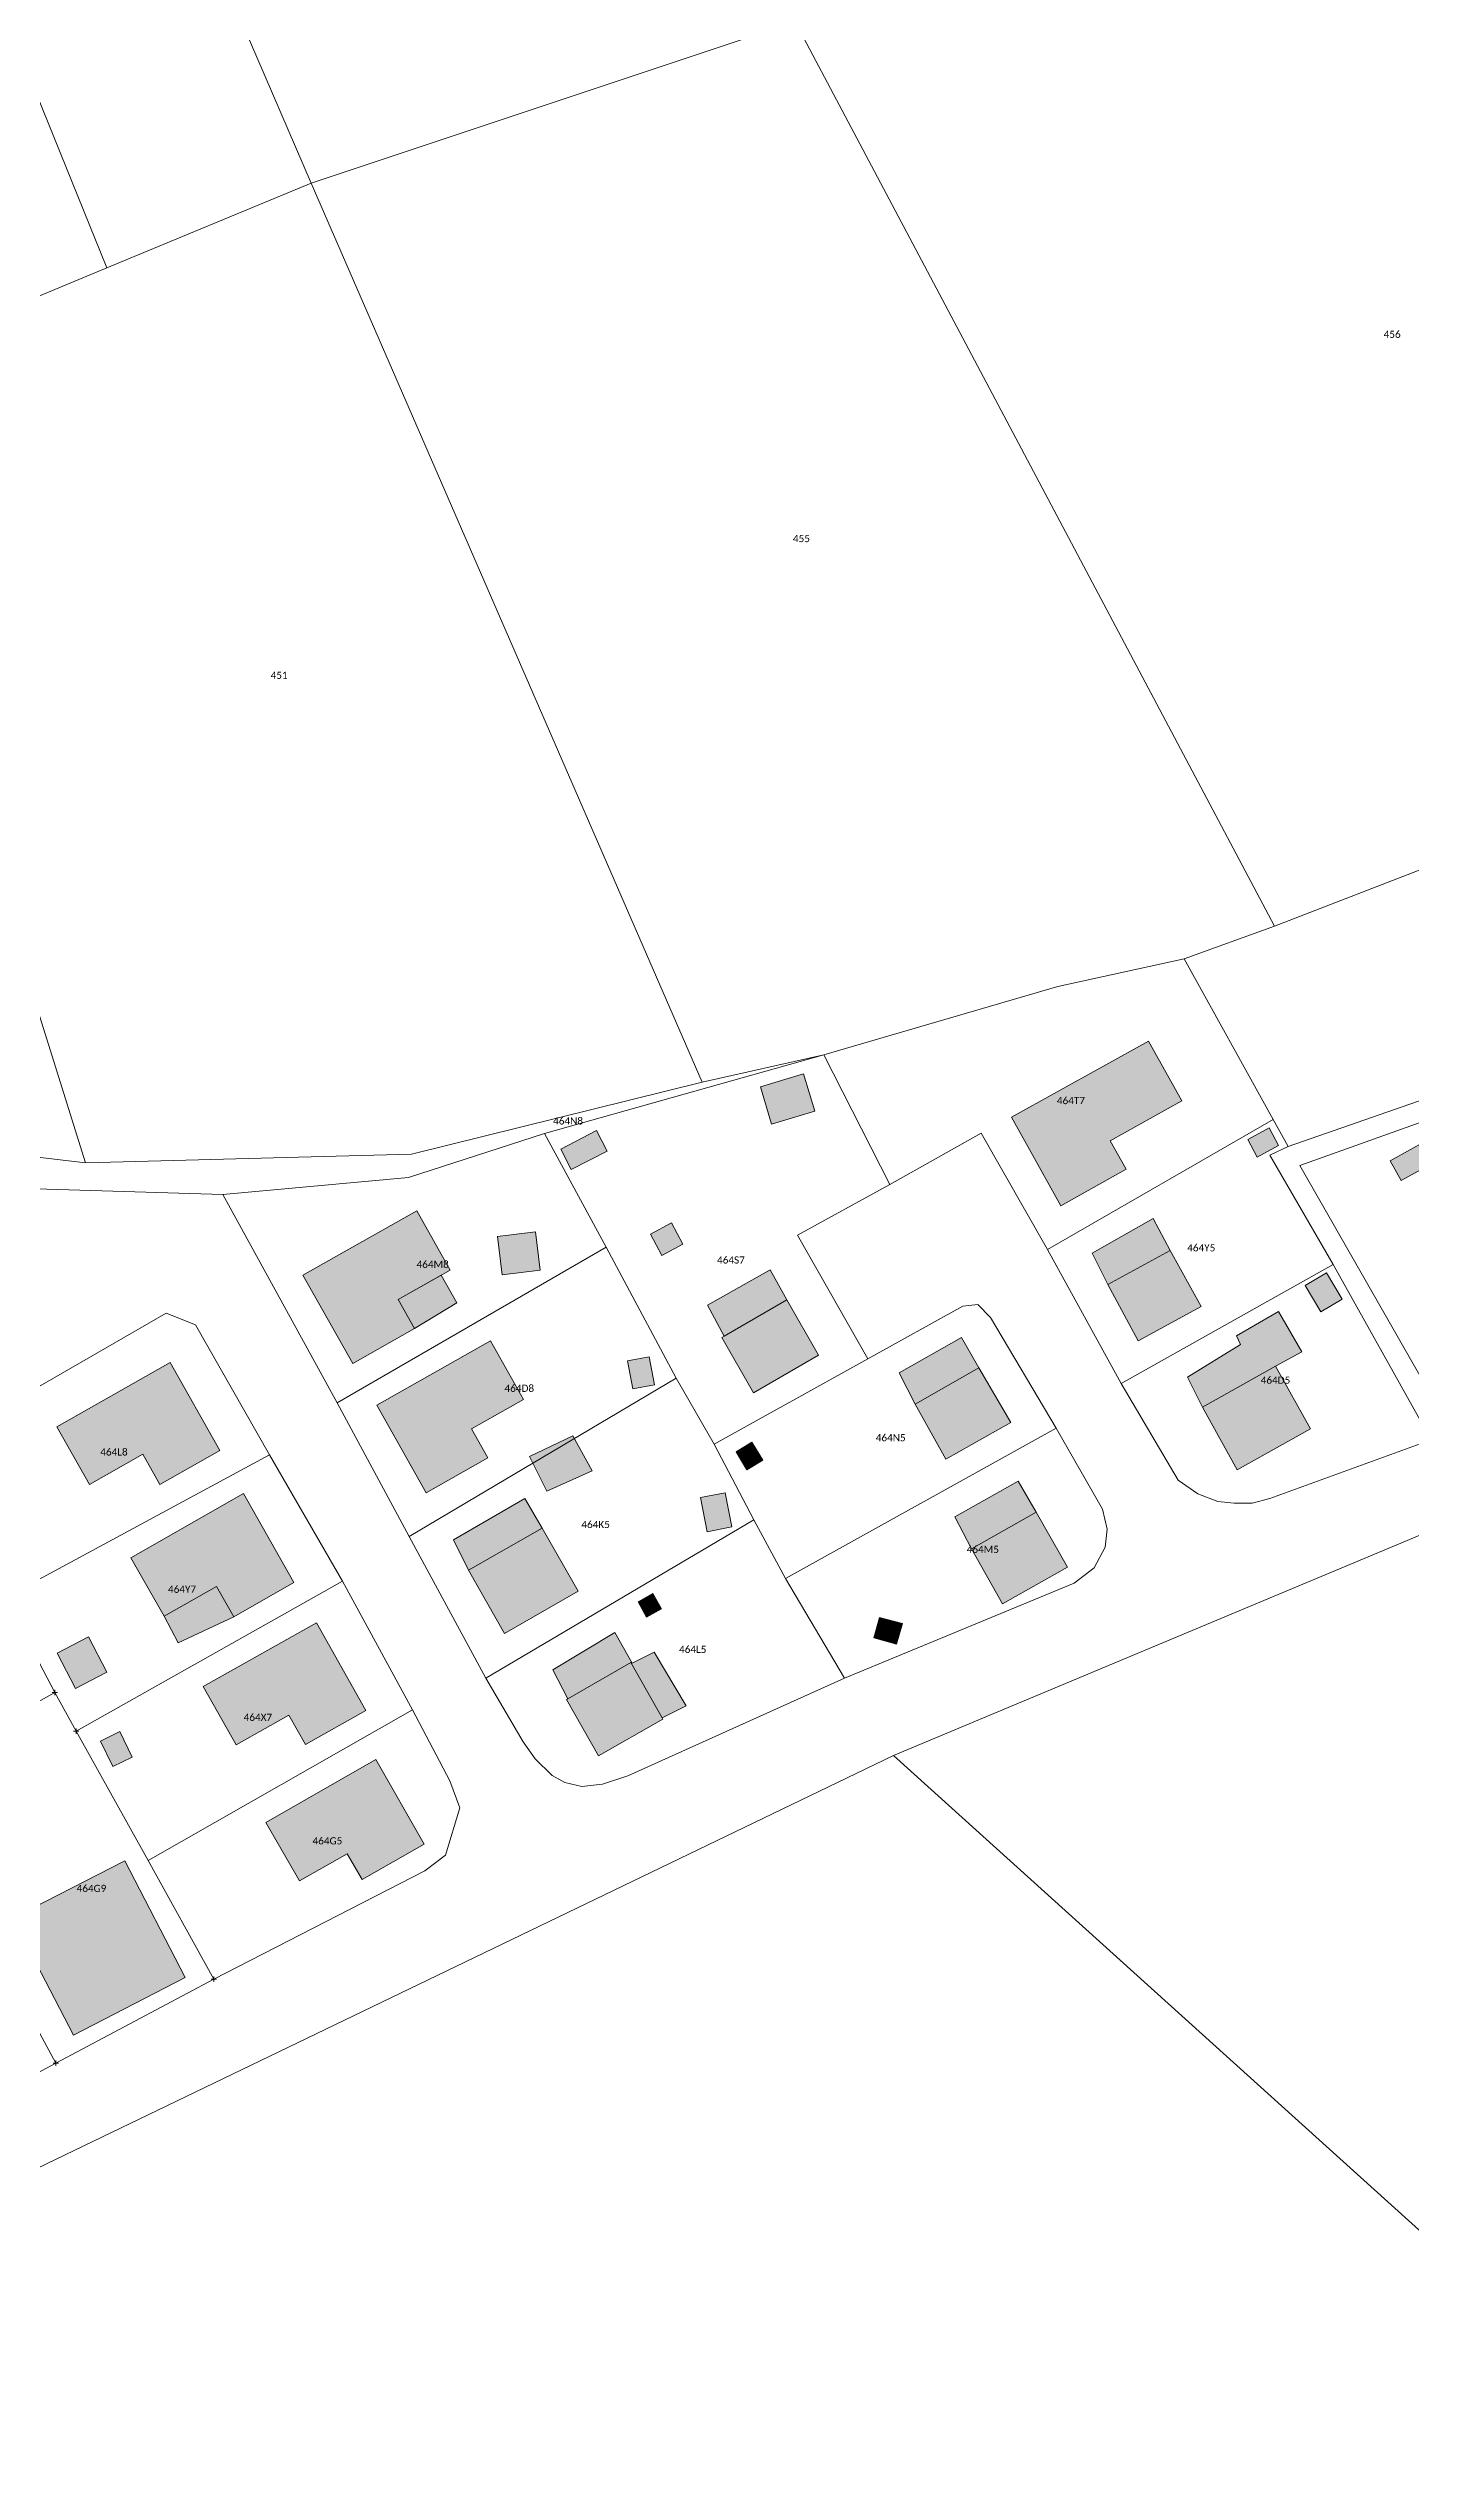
# Model space of a CAD drawing. Header units: metres. Extents: x 113120 to 240396, y 120329 to 242116.
# Drawn here: x 120717.4 to 120869.3, y 120947.3 to 121217.5 of the extents above; entities that cross this region are included whole.
import ezdxf

# ---------------------------------------------------------------- set-up
doc = ezdxf.new("R2010")
doc.units = ezdxf.units.M
doc.header["$LTSCALE"] = 3
doc.header["$PDMODE"] = 2
doc.header["$PDSIZE"] = 0.3
for name, color, linetype, lineweight in [('Bpn_CaPa', 78, 'Continuous', 0), ('Bpn_ReBu', 4, 'Continuous', 0), ('Bpt_CaNu', 7, 'Continuous', 0), ('Bpt_PrSt', 7, 'Continuous', 0), ('Hachure bâtiment', 11, 'Continuous', 0)]:
    doc.layers.add(name, color=color, linetype=linetype, lineweight=lineweight)
doc.styles.add('Legend', font='')
doc.styles.get('Legend').set_extended_font_data('Calibri')

msp = doc.modelspace()

# ---------------------------------------------------------------- hatches: boundary and pattern name
at = {"layer": 'Hachure bâtiment'}
h = msp.add_hatch(color=256, dxfattribs=at)
h.dxf.hatch_style = 1
h.paths.add_polyline_path([(120843.79, 121100.17), (120835.82, 121095.73), (120837.6, 121092.57), (120830.3, 121088.48), (120824.82, 121098.37), (120840.07, 121106.83)])
h = msp.add_hatch(color=256, dxfattribs=at)
h.dxf.hatch_style = 1
h.paths.add_polyline_path([(120798.06, 121097.59), (120796.82, 121101.75), (120801.63, 121103.19), (120802.87, 121099.03)])
h = msp.add_hatch(color=256, dxfattribs=at)
h.dxf.hatch_style = 1
h.paths.add_polyline_path([(120779.72, 121094.58), (120775.72, 121092.52), (120774.54, 121094.8), (120778.54, 121096.87)])
h = msp.add_hatch(color=256, dxfattribs=at)
h.dxf.hatch_style = 1
h.paths.add_polyline_path([(120854.6, 121095.18), (120852.22, 121093.9), (120851.17, 121095.88), (120853.54, 121097.17)])
h = msp.add_hatch(color=256, dxfattribs=at)
h.dxf.hatch_style = 1
h.paths.add_polyline_path([(120872.79, 121093.8), (120868.27, 121091.3), (120867.02, 121093.5), (120871.57, 121096.02)])
h = msp.add_hatch(color=256, dxfattribs=at)
h.dxf.hatch_style = 1
h.paths.add_polyline_path([(120762.22, 121081.3), (120756.4, 121078.02), (120758.24, 121074.78), (120751.34, 121070.87), (120745.77, 121080.73), (120758.49, 121087.92)])
h = msp.add_hatch(color=256, dxfattribs=at)
h.dxf.hatch_style = 1
h.paths.add_polyline_path([(120768, 121080.79), (120767.48, 121085.04), (120771.73, 121085.56), (120772.25, 121081.31)])
h = msp.add_hatch(color=256, dxfattribs=at)
h.dxf.hatch_style = 1
h.paths.add_polyline_path([(120788.17, 121084.2), (120785.8, 121082.93), (120784.54, 121085.32), (120786.89, 121086.58)])
h = msp.add_hatch(color=256, dxfattribs=at)
h.dxf.hatch_style = 1
h.paths.add_polyline_path([(120842.52, 121083.48), (120835.56, 121079.69), (120833.82, 121083.17), (120840.59, 121087.07)])
h = msp.add_hatch(color=256, dxfattribs=at)
h.dxf.hatch_style = 1
h.paths.add_polyline_path([(120845.94, 121077.23), (120838.94, 121073.42), (120835.56, 121079.69), (120842.52, 121083.48)])
h = msp.add_hatch(color=256, dxfattribs=at)
h.dxf.hatch_style = 1
h.paths.add_polyline_path([(120762.97, 121077.64), (120758.24, 121074.78), (120756.4, 121078.02), (120761.2, 121080.72), (120761.21, 121080.73)])
h = msp.add_hatch(color=256, dxfattribs=at)
h.dxf.hatch_style = 1
h.paths.add_polyline_path([(120799.75, 121077.98), (120792.75, 121073.93), (120790.89, 121077.4), (120797.89, 121081.33)])
h = msp.add_hatch(color=256, dxfattribs=at)
h.dxf.hatch_style = 1
h.paths.add_polyline_path([(120861.69, 121078.07), (120859.3, 121076.63), (120857.57, 121079.57), (120859.94, 121080.98)])
h = msp.add_hatch(color=256, dxfattribs=at)
h.dxf.hatch_style = 1
h.paths.add_polyline_path([(120803.3, 121071.83), (120796.04, 121067.63), (120792.5, 121073.78), (120792.75, 121073.93), (120799.75, 121077.98)])
h = msp.add_hatch(color=256, dxfattribs=at)
h.dxf.hatch_style = 1
h.paths.add_polyline_path([(120857.17, 121072.2), (120854.24, 121070.58), (120846.1, 121066.02), (120844.44, 121069.37), (120850.34, 121073), (120849.89, 121073.98), (120854.57, 121076.67)])
h = msp.add_hatch(color=256, dxfattribs=at)
h.dxf.hatch_style = 1
h.paths.add_polyline_path([(120821.18, 121070.41), (120814.05, 121066.36), (120812.29, 121069.83), (120819.22, 121073.8)])
h = msp.add_hatch(color=256, dxfattribs=at)
h.dxf.hatch_style = 1
h.paths.add_polyline_path([(120770.4, 121066.88), (120764.6, 121063.6), (120766.42, 121060.38), (120759.52, 121056.47), (120754.02, 121066.22), (120766.72, 121073.4)])
h = msp.add_hatch(color=256, dxfattribs=at)
h.dxf.hatch_style = 1
h.paths.add_polyline_path([(120785, 121068.52), (120782.59, 121068.07), (120781.99, 121071.18), (120784.4, 121071.63)])
h = msp.add_hatch(color=256, dxfattribs=at)
h.dxf.hatch_style = 1
h.paths.add_polyline_path([(120736.52, 121061.18), (120729.82, 121057.4), (120727.92, 121060.77), (120721.97, 121057.4), (120718.34, 121063.82), (120731, 121070.98)])
h = msp.add_hatch(color=256, dxfattribs=at)
h.dxf.hatch_style = 1
h.paths.add_polyline_path([(120824.72, 121064.32), (120817.49, 121060.22), (120814.05, 121066.36), (120821.18, 121070.41)])
h = msp.add_hatch(color=256, dxfattribs=at)
h.dxf.hatch_style = 1
h.paths.add_polyline_path([(120858.14, 121063.6), (120849.99, 121059.03), (120846.1, 121066.02), (120854.24, 121070.58)])
h = msp.add_hatch(color=256, dxfattribs=at)
h.dxf.hatch_style = 1
h.paths.add_polyline_path([(120773, 121056.66), (120771.07, 121060.51), (120775.88, 121062.8), (120778.05, 121058.9)])
h = msp.add_hatch(color=256, dxfattribs=at)
h.dxf.hatch_style = 1
h.paths.add_polyline_path([(120797.07, 121060.12), (120795.29, 121059.03), (120794.09, 121061.02), (120795.85, 121062.1)])
h = msp.add_hatch(color=256, dxfattribs=at)
h.dxf.hatch_style = 1
h.paths.add_polyline_path([(120827.55, 121054.3), (120820.34, 121050.22), (120818.47, 121053.8), (120825.54, 121057.77)])
h = msp.add_hatch(color=256, dxfattribs=at)
h.dxf.hatch_style = 1
h.paths.add_polyline_path([(120744.79, 121046.47), (120738.07, 121042.63), (120736.14, 121046.02), (120730.3, 121042.7), (120726.6, 121049.22), (120739.17, 121056.37)])
h = msp.add_hatch(color=256, dxfattribs=at)
h.dxf.hatch_style = 1
h.paths.add_polyline_path([(120772.47, 121052.52), (120764.24, 121047.82), (120762.59, 121051.2), (120770.54, 121055.83)])
h = msp.add_hatch(color=256, dxfattribs=at)
h.dxf.hatch_style = 1
h.paths.add_polyline_path([(120793.62, 121052.68), (120790.87, 121052.12), (120790.12, 121055.92), (120792.89, 121056.47)])
h = msp.add_hatch(color=256, dxfattribs=at)
h.dxf.hatch_style = 1
h.paths.add_polyline_path([(120776.49, 121045.5), (120768.27, 121040.78), (120764.24, 121047.82), (120772.47, 121052.52)])
h = msp.add_hatch(color=256, dxfattribs=at)
h.dxf.hatch_style = 1
h.paths.add_polyline_path([(120831.04, 121048.17), (120823.82, 121044.08), (120820.34, 121050.22), (120827.55, 121054.3)])
h = msp.add_hatch(color=256, dxfattribs=at)
h.dxf.hatch_style = 1
h.paths.add_polyline_path([(120731.88, 121039.72), (120730.3, 121042.7), (120736.14, 121046.02), (120738.07, 121042.63)])
h = msp.add_hatch(color=256, dxfattribs=at)
h.dxf.hatch_style = 1
h.paths.add_polyline_path([(120785.77, 121043.52), (120784.1, 121042.6), (120783.17, 121044.32), (120784.8, 121045.23)])
h = msp.add_hatch(color=256, dxfattribs=at)
h.dxf.hatch_style = 1
h.paths.add_polyline_path([(120752.8, 121032.18), (120746.07, 121028.4), (120744.22, 121031.67), (120738.34, 121028.37), (120734.67, 121034.87), (120747.3, 121041.97)])
h = msp.add_hatch(color=256, dxfattribs=at)
h.dxf.hatch_style = 1
h.paths.add_polyline_path([(120812.64, 121041.87), (120812, 121039.57), (120809.44, 121040.27), (120810.09, 121042.57)])
h = msp.add_hatch(color=256, dxfattribs=at)
h.dxf.hatch_style = 1
h.paths.add_polyline_path([(120720.41, 121034.64), (120718.38, 121038.57), (120721.89, 121040.39), (120723.92, 121036.46)])
h = msp.add_hatch(color=256, dxfattribs=at)
h.dxf.hatch_style = 1
h.paths.add_polyline_path([(120782.5, 121037.47), (120784.97, 121038.7), (120788.52, 121032.7), (120785.84, 121031.37), (120782.34, 121037.52), (120775.32, 121033.5), (120773.64, 121036.72), (120780.59, 121040.87)])
h = msp.add_hatch(color=256, dxfattribs=at)
h.dxf.hatch_style = 1
h.paths.add_polyline_path([(120785.84, 121031.37), (120785.92, 121031.23), (120778.74, 121027.12), (120775.17, 121033.42), (120775.32, 121033.5), (120782.34, 121037.52)])
h = msp.add_hatch(color=256, dxfattribs=at)
h.dxf.hatch_style = 1
h.paths.add_polyline_path([(120726.74, 121026.97), (120724.6, 121025.92), (120723.22, 121028.78), (120725.37, 121029.83)])
h = msp.add_hatch(color=256, dxfattribs=at)
h.dxf.hatch_style = 1
h.paths.add_polyline_path([(120759.32, 121017.28), (120752.4, 121013.32), (120750.74, 121016.2), (120745.42, 121013.17), (120741.67, 121019.68), (120753.92, 121026.72)])
h = msp.add_hatch(color=256, dxfattribs=at)
h.dxf.hatch_style = 1
h.paths.add_polyline_path([(120732.65, 121002.4), (120720.22, 120995.96), (120713.48, 121008.96), (120714.87, 121009.78), (120717, 121010.83), (120725.91, 121015.4)])

# ---------------------------------------------------------------- linework, layer by layer
at = {"layer": 'Bpn_CaPa'}
for points in [[(120746.71, 121202.51), (120732.01, 121236.6), (120917.57, 121313.54), (120947.21, 121288.4), (120913.47, 121270.74), (120866.95, 121246.42), (120800.67, 121220.5), (120746.71, 121202.51)], [(120746.71, 121202.51), (120723.92, 121193.07), (120688.79, 121279.84), (120709.12, 121289.6), (120732.01, 121236.6), (120746.71, 121202.51)], [(120663.77, 121267.73), (120688.79, 121279.84), (120723.92, 121193.07), (120694.08, 121180.65), (120663.77, 121267.73)], [(120931.95, 121151.55), (120925.31, 121147.19), (120854.14, 121119.64), (120800.67, 121220.5), (120866.95, 121246.42), (120931.95, 121151.55)], [(120746.71, 121202.51), (120800.67, 121220.5), (120854.14, 121119.64), (120844.05, 121116.02), (120829.98, 121112.93), (120803.89, 121105.32), (120790.3, 121102.26), (120746.71, 121202.51)], [(120746.71, 121202.51), (120790.3, 121102.26), (120757.9, 121094.24), (120721.55, 121093.25), (120699.21, 121164.59), (120697.07, 121171.39), (120694.08, 121180.65), (120723.92, 121193.07), (120746.71, 121202.51)], [(120698.55, 121095.98), (120683.7, 121143.36), (120614.56, 121126.47), (120609.92, 121142.37), (120699.21, 121164.59), (120721.55, 121093.25), (120698.55, 121095.98)], [(120844.05, 121116.02), (120854.14, 121119.64), (120925.31, 121147.19), (120928.1, 121142.01), (120934.16, 121131.25), (120936.13, 121127.85), (120922.33, 121125.49), (120910.19, 121116.18), (120901.5, 121111.03), (120855.66, 121095.09), (120854, 121098.1), (120844.05, 121116.02)], [(120803.89, 121105.32), (120829.98, 121112.93), (120844.05, 121116.02), (120854, 121098.1), (120828.83, 121083.58), (120821.44, 121096.58), (120811.23, 121090.83), (120803.89, 121105.32)], [(120698.55, 121095.98), (120721.55, 121093.25), (120757.9, 121094.24), (120790.3, 121102.26), (120803.89, 121105.32), (120772.71, 121096.55), (120757.55, 121091.63), (120736.85, 121089.74), (120688.98, 121091.17), (120666.22, 121095.31), (120698.55, 121095.98)], [(120772.71, 121096.55), (120803.89, 121105.32), (120811.23, 121090.83), (120800.95, 121085.19), (120808.77, 121071.39), (120791.65, 121061.9), (120787.43, 121069.24), (120779.59, 121083.85), (120772.71, 121096.55)], [(120837.04, 121068.67), (120828.83, 121083.58), (120854, 121098.1), (120855.66, 121095.09), (120853.63, 121094.13), (120860.69, 121081.94), (120837.04, 121068.67)], [(120873.51, 121098.86), (120890.29, 121069.63), (120873.92, 121063.3), (120856.95, 121092.98), (120873.51, 121098.86)], [(120772.71, 121096.55), (120779.59, 121083.85), (120749.6, 121066.51), (120736.85, 121089.74), (120757.55, 121091.63), (120772.71, 121096.55)], [(120757.63, 121051.58), (120749.6, 121066.51), (120779.59, 121083.85), (120787.43, 121069.24), (120757.63, 121051.58)], [(120860.69, 121081.94), (120871.61, 121062.37), (120853.63, 121055.82), (120851.65, 121055.32), (120849.65, 121055.29), (120847.82, 121055.5), (120845.6, 121056.34), (120843.39, 121057.86), (120837.04, 121068.67), (120860.69, 121081.94)], [(120704.15, 121061.31), (120730.54, 121076.5), (120733.82, 121075.18), (120742.05, 121060.71), (120712.56, 121044.73), (120711.8, 121046.17), (120709.4, 121050.97), (120707.17, 121055.47), (120704.15, 121061.31)], [(120829.8, 121063.67), (120799.62, 121046.91), (120796.07, 121053.46), (120791.65, 121061.9), (120808.77, 121071.39), (120819.39, 121077.27), (120821.06, 121077.48), (120822.48, 121076.02), (120829.8, 121063.67)], [(120791.65, 121061.9), (120796.07, 121053.46), (120766.19, 121035.79), (120757.63, 121051.58), (120787.43, 121069.24), (120791.65, 121061.9)], [(120799.62, 121046.91), (120829.8, 121063.67), (120834.94, 121054.65), (120835.49, 121052.4), (120835.27, 121050.41), (120834.04, 121048.1), (120831.79, 121046.38), (120806.19, 121035.8), (120799.62, 121046.91)], [(120715.95, 121038.3), (120713.99, 121042.02), (120712.56, 121044.73), (120742.05, 121060.71), (120750.21, 121046.61), (120720.5, 121029.88), (120718.12, 121034.18), (120715.95, 121038.3)], [(120987.77, 120868.13), (120811.64, 121027.17), (120887.42, 121058.88), (120995.96, 120943.02), (120995.02, 120938.86), (120994.38, 120890.11), (120994.37, 120888.8), (120987.77, 120868.13)], [(120799.62, 121046.91), (120806.19, 121035.8), (120782.01, 121024.9), (120779.19, 121023.97), (120776.9, 121023.72), (120775, 121024.15), (120773.58, 121024.92), (120771.67, 121026.8), (120770.34, 121028.67), (120766.19, 121035.79), (120796.07, 121053.46), (120799.62, 121046.91)], [(120758.01, 121032.26), (120728.52, 121015.44), (120720.5, 121029.88), (120750.21, 121046.61), (120758.01, 121032.26)], [(120715.95, 121038.3), (120718.12, 121034.18), (120705.27, 121027), (120685.74, 121016.02), (120680.77, 121013.2), (120671.31, 121009.01), (120669.22, 121007.97), (120666.96, 121012.49), (120669.07, 121013.53), (120677.97, 121017.96), (120683.44, 121020.68), (120715.95, 121038.3)], [(120718.24, 120992.85), (120710.54, 121007.07), (120714.34, 121009.38), (120712.25, 121013.46), (120708.61, 121020.57), (120705.27, 121027), (120718.12, 121034.18), (120720.5, 121029.88), (120728.52, 121015.44), (120735.84, 121002.22), (120718.24, 120992.85)], [(120758.01, 121032.26), (120762.17, 121024.35), (120763.27, 121021.33), (120761.68, 121016.04), (120759.37, 121014.3), (120735.84, 121002.22), (120728.52, 121015.44), (120758.01, 121032.26)], [(120987.77, 120868.13), (120979.08, 120844.85), (120817.99, 120768.15), (120738.91, 120892.85), (120718.84, 120922.65), (120689.08, 120968.08), (120811.64, 121027.17), (120987.77, 120868.13)], [(120718.24, 120992.85), (120685.35, 120975.24), (120678.36, 120987.19), (120681.29, 120988.97), (120690, 120994.23), (120693.6, 120996.45), (120710.54, 121007.07), (120718.24, 120992.85)]]:
    msp.add_lwpolyline(points, close=True, dxfattribs=at)
at = {"layer": 'Bpn_ReBu'}
for points in [[(120843.79, 121100.17), (120835.82, 121095.73), (120837.6, 121092.57), (120830.3, 121088.48), (120824.82, 121098.37), (120840.07, 121106.83), (120843.79, 121100.17)], [(120798.06, 121097.59), (120796.82, 121101.75), (120801.63, 121103.19), (120802.87, 121099.03), (120798.06, 121097.59)], [(120779.72, 121094.58), (120775.72, 121092.52), (120774.54, 121094.8), (120778.54, 121096.87), (120779.72, 121094.58)], [(120854.6, 121095.18), (120852.22, 121093.9), (120851.17, 121095.88), (120853.54, 121097.17), (120854.6, 121095.18)], [(120872.79, 121093.8), (120868.27, 121091.3), (120867.02, 121093.5), (120871.57, 121096.02), (120872.79, 121093.8)], [(120762.22, 121081.3), (120756.4, 121078.02), (120758.24, 121074.78), (120751.34, 121070.87), (120745.77, 121080.73), (120758.49, 121087.92), (120762.22, 121081.3)], [(120768, 121080.79), (120767.48, 121085.04), (120771.73, 121085.56), (120772.25, 121081.31), (120768, 121080.79)], [(120788.17, 121084.2), (120785.8, 121082.93), (120784.54, 121085.32), (120786.89, 121086.58), (120788.17, 121084.2)], [(120842.52, 121083.48), (120835.56, 121079.69), (120833.82, 121083.17), (120840.59, 121087.07), (120842.52, 121083.48)], [(120845.94, 121077.23), (120838.94, 121073.42), (120835.56, 121079.69), (120842.52, 121083.48), (120845.94, 121077.23)], [(120762.97, 121077.64), (120758.24, 121074.78), (120756.4, 121078.02), (120761.2, 121080.72), (120761.21, 121080.73), (120762.97, 121077.64)], [(120799.75, 121077.98), (120792.75, 121073.93), (120790.89, 121077.4), (120797.89, 121081.33), (120799.75, 121077.98)], [(120861.69, 121078.07), (120859.3, 121076.63), (120857.57, 121079.57), (120859.94, 121080.98), (120861.69, 121078.07)], [(120803.3, 121071.83), (120796.04, 121067.63), (120792.5, 121073.78), (120792.75, 121073.93), (120799.75, 121077.98), (120803.3, 121071.83)], [(120857.17, 121072.2), (120854.24, 121070.58), (120846.1, 121066.02), (120844.44, 121069.37), (120850.34, 121073), (120849.89, 121073.98), (120854.57, 121076.67), (120857.17, 121072.2)], [(120821.18, 121070.41), (120814.05, 121066.36), (120812.29, 121069.83), (120819.22, 121073.8), (120821.18, 121070.41)], [(120770.4, 121066.88), (120764.6, 121063.6), (120766.42, 121060.38), (120759.52, 121056.47), (120754.02, 121066.22), (120766.72, 121073.4), (120770.4, 121066.88)], [(120785, 121068.52), (120782.59, 121068.07), (120781.99, 121071.18), (120784.4, 121071.63), (120785, 121068.52)], [(120736.52, 121061.18), (120729.82, 121057.4), (120727.92, 121060.77), (120721.97, 121057.4), (120718.34, 121063.82), (120731, 121070.98), (120736.52, 121061.18)], [(120824.72, 121064.32), (120817.49, 121060.22), (120814.05, 121066.36), (120821.18, 121070.41), (120824.72, 121064.32)], [(120858.14, 121063.6), (120849.99, 121059.03), (120846.1, 121066.02), (120854.24, 121070.58), (120858.14, 121063.6)], [(120773, 121056.66), (120771.07, 121060.51), (120775.88, 121062.8), (120778.05, 121058.9), (120773, 121056.66)], [(120797.07, 121060.12), (120795.29, 121059.03), (120794.09, 121061.02), (120795.85, 121062.1), (120797.07, 121060.12)], [(120827.55, 121054.3), (120820.34, 121050.22), (120818.47, 121053.8), (120825.54, 121057.77), (120827.55, 121054.3)], [(120744.79, 121046.47), (120738.07, 121042.63), (120736.14, 121046.02), (120730.3, 121042.7), (120726.6, 121049.22), (120739.17, 121056.37), (120744.79, 121046.47)], [(120772.47, 121052.52), (120764.24, 121047.82), (120762.59, 121051.2), (120770.54, 121055.83), (120772.47, 121052.52)], [(120793.62, 121052.68), (120790.87, 121052.12), (120790.12, 121055.92), (120792.89, 121056.47), (120793.62, 121052.68)], [(120776.49, 121045.5), (120768.27, 121040.78), (120764.24, 121047.82), (120772.47, 121052.52), (120776.49, 121045.5)], [(120831.04, 121048.17), (120823.82, 121044.08), (120820.34, 121050.22), (120827.55, 121054.3), (120831.04, 121048.17)], [(120731.88, 121039.72), (120730.3, 121042.7), (120736.14, 121046.02), (120738.07, 121042.63), (120731.88, 121039.72)], [(120785.77, 121043.52), (120784.1, 121042.6), (120783.17, 121044.32), (120784.8, 121045.23), (120785.77, 121043.52)], [(120752.8, 121032.18), (120746.07, 121028.4), (120744.22, 121031.67), (120738.34, 121028.37), (120734.67, 121034.87), (120747.3, 121041.97), (120752.8, 121032.18)], [(120812.64, 121041.87), (120812, 121039.57), (120809.44, 121040.27), (120810.09, 121042.57), (120812.64, 121041.87)], [(120720.41, 121034.64), (120718.38, 121038.57), (120721.89, 121040.39), (120723.92, 121036.46), (120720.41, 121034.64)], [(120782.5, 121037.47), (120784.97, 121038.7), (120788.52, 121032.7), (120785.84, 121031.37), (120782.34, 121037.52), (120775.32, 121033.5), (120773.64, 121036.72), (120780.59, 121040.87), (120782.5, 121037.47)], [(120785.84, 121031.37), (120785.92, 121031.23), (120778.74, 121027.12), (120775.17, 121033.42), (120775.32, 121033.5), (120782.34, 121037.52), (120785.84, 121031.37)], [(120726.74, 121026.97), (120724.6, 121025.92), (120723.22, 121028.78), (120725.37, 121029.83), (120726.74, 121026.97)], [(120759.32, 121017.28), (120752.4, 121013.32), (120750.74, 121016.2), (120745.42, 121013.17), (120741.67, 121019.68), (120753.92, 121026.72), (120759.32, 121017.28)], [(120732.65, 121002.4), (120720.22, 120995.96), (120713.48, 121008.96), (120714.87, 121009.78), (120717, 121010.83), (120725.91, 121015.4), (120732.65, 121002.4)]]:
    msp.add_lwpolyline(points, close=True, dxfattribs=at)
at = {"layer": 'Bpt_PrSt'}
for p in [(120718.12, 121034.18), (120720.5, 121029.88), (120735.84, 121002.22), (120718.24, 120992.85)]:
    msp.add_point(p, dxfattribs=at)

# ---------------------------------------------------------------- texts
at = {"layer": 'Bpt_CaNu', "char_height": 0.8, "attachment_point": 7, "style": 'Legend'}
for s, insert in [('456', (120866.31, 121185.26)), ('455', (120800.43, 121162.48)), ('451', (120742.19, 121147.23)), ('464N8', (120773.69, 121097.53)), ('464T7', (120829.87, 121099.8)), ('464M8', (120758.46, 121081.53)), ('464S7', (120791.97, 121082.02)), ('464Y5', (120844.4, 121083.38)), ('464D8', (120768.27, 121067.71)), ('464D5', (120852.6, 121068.62)), ('464N5', (120809.67, 121062.2)), ('464L8', (120723.19, 121060.61)), ('464K5', (120776.84, 121052.52)), ('464M5', (120819.81, 121049.74)), ('464Y7', (120730.74, 121045.3)), ('464L5', (120787.73, 121038.59)), ('464X7', (120739.18, 121031.02)), ('464G5', (120746.86, 121017.24)), ('464G9', (120720.55, 121011.93))]:
    msp.add_mtext(s, dxfattribs=dict(at, insert=insert))

doc.saveas('drawing.dxf')
